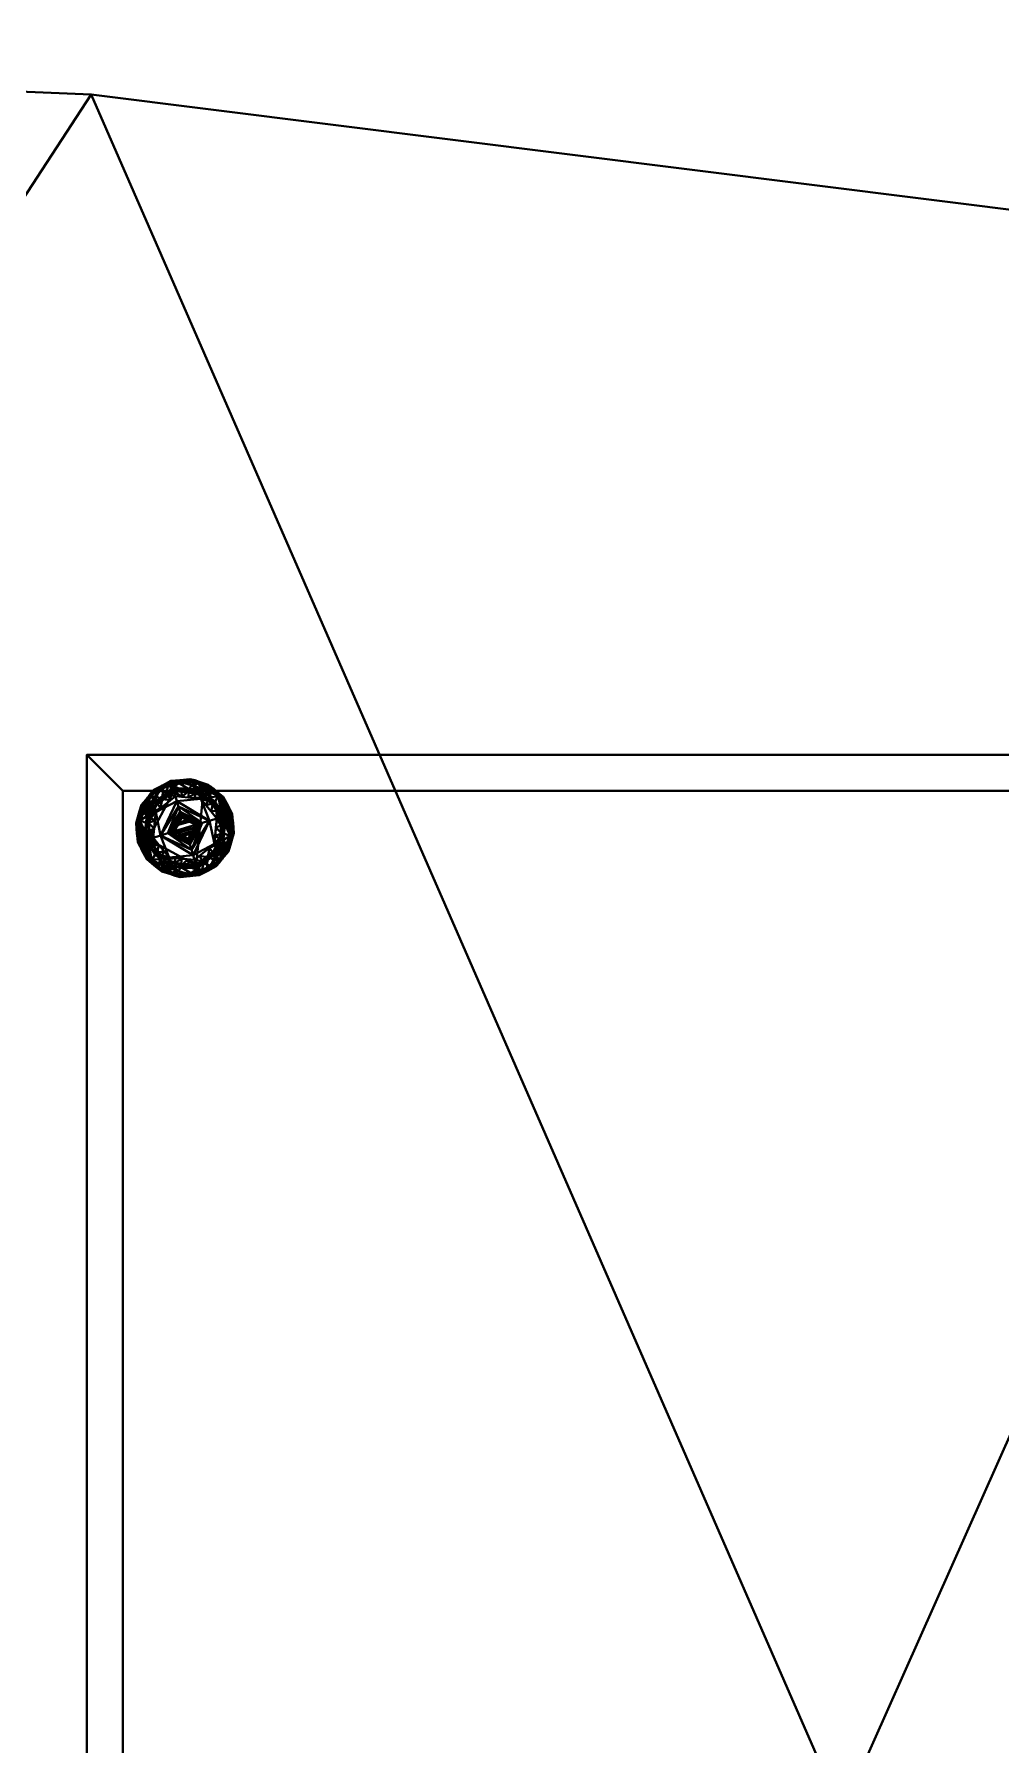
# Model space of a CAD drawing. Header units: millimetres. Extents: x -2000 to 2000, y -800 to 800.
# Drawn here: x 578 to 981, y 88 to 800 of the extents above; entities that cross this region are included whole.
import ezdxf

# ---------------------------------------------------------------- set-up
doc = ezdxf.new("R2010")
doc.units = ezdxf.units.MM
doc.layers.add('I-FURN-PNLS', color=7, linetype='Continuous', lineweight=40)

msp = doc.modelspace()

# ---------------------------------------------------------------- meshes
at = {"layer": 'I-FURN-PNLS', "color": 7, "true_color": 0xf7f7f7}
mesh = msp.add_polyface(dxfattribs=at)
corners = [(-1200, -700, 725), (-602.08, -774.96, 725), (0, -800, 725), (602.08, -774.96, 725), (1200, -700, 725), (1200, 700, 725), (602.08, 774.96, 725), (0, 800, 725), (-602.08, 774.96, 725), (-1200, 700, 725), (-644.49, 59.75, 725), (-644.49, -60.19, 725), (-914.54, -60.19, 725), (-914.54, 59.75, 725), (135.51, 59.75, 725), (135.51, -60.19, 725), (-134.54, -60.19, 725), (-134.54, 59.75, 725), (914.6, 59.61, 725), (914.6, -60.05, 725), (644.43, -60.05, 725), (644.43, 59.61, 725)]
mesh.append_faces([[corners[k] for k in face] for face in [(6, 18, 5)]], dxfattribs={"vtx0": -1, "vtx1": -1, "color": 7})
mesh.append_faces([[corners[k] for k in face] for face in [(20, 15, 3, 19), (10, 17, 8, 13)]], dxfattribs={"vtx0": -1, "vtx1": -1, "vtx2": -1, "color": 7})
mesh.append_faces([[corners[k] for k in face] for face in [(12, 0, 1, 11), (16, 1, 2), (0, 12, 13, 9), (15, 20, 21, 14), (14, 6, 7), (13, 8, 9)]], dxfattribs={"vtx0": -1, "vtx2": -1, "color": 7})
mesh.append_faces([[corners[k] for k in face] for face in [(16, 10, 11, 1)]], dxfattribs={"vtx0": -1, "vtx2": -1, "vtx3": -1, "color": 7})
mesh.append_faces([[corners[k] for k in face] for face in [(3, 4, 19), (16, 17, 10)]], dxfattribs={"vtx1": -1, "vtx2": -1, "color": 7})
mesh.append_faces([[corners[k] for k in face] for face in [(21, 18, 6, 14)]], dxfattribs={"vtx1": -1, "vtx2": -1, "vtx3": -1, "color": 7})
mesh.append_faces([[corners[k] for k in face] for face in [(18, 19, 4, 5), (2, 3, 15, 16), (7, 8, 17, 14)]], dxfattribs={"vtx1": -1, "vtx3": -1, "color": 7})
mesh = msp.add_polyface(dxfattribs=at)
corners = [(-1200, -700, 700), (-1200, 700, 700), (-602.08, 774.96, 700), (0, 800, 700), (602.08, 774.96, 700), (1200, 700, 700), (1200, -700, 700), (602.08, -774.96, 700), (0, -800, 700), (-602.08, -774.96, 700), (-644.49, 59.75, 700), (-914.54, 59.75, 700), (-914.54, -60.19, 700), (-644.49, -60.19, 700), (135.51, 59.75, 700), (-134.54, 59.75, 700), (-134.54, -60.19, 700), (135.51, -60.19, 700), (914.6, 59.61, 700), (644.43, 59.61, 700), (644.43, -60.05, 700), (914.6, -60.05, 700)]
mesh.append_faces([[corners[k] for k in face] for face in [(7, 21, 6), (10, 16, 13)]], dxfattribs={"vtx0": -1, "vtx1": -1, "color": 7})
mesh.append_faces([[corners[k] for k in face] for face in [(19, 14, 4, 18), (13, 16, 9, 12)]], dxfattribs={"vtx0": -1, "vtx1": -1, "vtx2": -1, "color": 7})
mesh.append_faces([[corners[k] for k in face] for face in [(18, 5, 6, 21), (11, 1, 2, 10), (15, 2, 3), (17, 7, 8), (12, 9, 0)]], dxfattribs={"vtx0": -1, "vtx2": -1, "color": 7})
mesh.append_faces([[corners[k] for k in face] for face in [(4, 5, 18)]], dxfattribs={"vtx1": -1, "vtx2": -1, "color": 7})
mesh.append_faces([[corners[k] for k in face] for face in [(15, 16, 10, 2), (20, 21, 7, 17)]], dxfattribs={"vtx1": -1, "vtx2": -1, "vtx3": -1, "color": 7})
mesh.append_faces([[corners[k] for k in face] for face in [(3, 4, 14, 15), (0, 1, 11, 12), (17, 14, 19, 20), (8, 9, 16, 17)]], dxfattribs={"vtx1": -1, "vtx3": -1, "color": 7})
mesh = msp.add_polyface(dxfattribs=at)
corners = [(-1200, 700, 725), (-602.08, 774.96, 725), (0, 800, 725), (602.08, 774.96, 725), (1200, 700, 725), (1200, 700, 700), (602.08, 774.96, 700), (0, 800, 700), (-602.08, 774.96, 700), (-1200, 700, 700)]
mesh.append_faces([[corners[k] for k in face] for face in [(1, 8, 9, 0)]], dxfattribs={"vtx0": -1, "color": 7})
mesh.append_faces([[corners[k] for k in face] for face in [(3, 6, 7, 2), (8, 1, 2, 7)]], dxfattribs={"vtx0": -1, "vtx2": -1, "color": 7})
mesh.append_faces([[corners[k] for k in face] for face in [(4, 5, 6, 3)]], dxfattribs={"vtx2": -1, "color": 7})
at = {"layer": 'I-FURN-PNLS', "color": 250, "true_color": 0x282828}
mesh = msp.add_polyface(dxfattribs=at)
corners = [(600.17, -500, 700), (1400.17, -500, 700), (1400.17, 500, 700), (600.17, 500, 700), (1385.17, 485, 700), (1385.17, -485, 700), (615.17, -485, 700), (615.17, 485, 700)]
mesh.append_faces([[corners[k] for k in face] for face in [(0, 6, 7, 3), (3, 7, 4, 2)]], dxfattribs={"vtx0": -1, "vtx2": -1, "color": 250})
mesh.append_faces([[corners[k] for k in face] for face in [(5, 6, 0, 1), (4, 5, 1, 2)]], dxfattribs={"vtx1": -1, "vtx3": -1, "color": 250})
mesh = msp.add_polyface(dxfattribs=at)
corners = [(600.17, -500, 13.84), (600.17, 500, 13.84), (1400.17, 500, 13.84), (1400.17, -500, 13.84), (1385.17, 485, 13.84), (615.17, 485, 13.84), (615.17, -485, 13.84), (1385.17, -485, 13.84)]
mesh.append_faces([[corners[k] for k in face] for face in [(3, 7, 4, 2), (2, 4, 5, 1)]], dxfattribs={"vtx0": -1, "vtx2": -1, "color": 250})
mesh.append_faces([[corners[k] for k in face] for face in [(6, 7, 3, 0), (5, 6, 0, 1)]], dxfattribs={"vtx1": -1, "vtx3": -1, "color": 250})
mesh = msp.add_polyface(dxfattribs=at)
corners = [(600.17, 500, 700), (1400.17, 500, 700), (1400.17, 500, 13.84), (600.17, 500, 13.84)]
mesh.append_faces([[corners[k] for k in face] for face in [(0, 1, 2, 3)]], dxfattribs={"color": 250})
mesh = msp.add_polyface(dxfattribs=at)
corners = [(600.17, -500, 700), (600.17, 500, 700), (600.17, 500, 13.84), (600.17, -500, 13.84)]
mesh.append_faces([[corners[k] for k in face] for face in [(3, 0, 1, 2)]], dxfattribs={"color": 250})
mesh = msp.add_polyface(dxfattribs=at)
corners = [(615.17, 485, 700), (615.17, -485, 700), (615.17, -485, 13.84), (615.17, 485, 13.84)]
mesh.append_faces([[corners[k] for k in face] for face in [(0, 1, 2, 3)]], dxfattribs={"color": 250})
mesh = msp.add_polyface(dxfattribs=at)
corners = [(1385.17, 485, 700), (615.17, 485, 700), (615.17, 485, 13.84), (1385.17, 485, 13.84)]
mesh.append_faces([[corners[k] for k in face] for face in [(3, 0, 1, 2)]], dxfattribs={"color": 250})
at = {"layer": 'I-FURN-PNLS', "color": 250, "true_color": 0x191919}
mesh = msp.add_polyface(dxfattribs=at)
corners = [(658, 474.59, 8.39), (659.12, 474.93, 7.75), (660, 475.19, 6.78), (660.56, 475.36, 5.59), (660.75, 475.42, 4.27), (657, 482.48, 4.27), (650.83, 487.57, 4.27), (643.18, 489.91, 4.27), (635.22, 489.15, 4.27), (628.16, 485.39, 4.27), (623.07, 479.22, 4.27), (620.73, 471.57, 4.27), (621.49, 463.61, 4.27), (621.69, 463.67, 5.59), (622.25, 463.84, 6.78), (623.13, 464.1, 7.75), (624.25, 464.44, 8.39), (625.6, 477.86, 8.39), (636.05, 486.39, 8.39), (649.47, 485.04, 8.39), (653.73, 479.82, 8.39), (624.92, 471.15, 8.39), (657.26, 481.04, 6.6), (621.31, 470.22, 6.6), (658.7, 479.28, 4.27), (621.07, 467.96, 4.27), (659.08, 478.73, 5.9), (621.06, 467.29, 5.9), (652.03, 485.83, 6.9), (623.03, 477.1, 6.9), (657.53, 478.67, 7.75), (655.08, 482.61, 7.45), (622.39, 468.1, 7.75), (622.26, 472.73, 7.45), (645.09, 488.7, 6.94), (627.23, 483.33, 6.94), (654.7, 484.28, 6.19), (621.66, 474.33, 6.19), (651.99, 486.65, 5.61), (647, 488.74, 4.27), (648.58, 488.1, 6.26), (653.91, 485.03, 4.27), (648.69, 486.97, 7.56), (622.61, 477.81, 5.61), (625.61, 482.31, 4.27), (624.65, 480.9, 6.26), (621.9, 475.4, 4.27), (624.98, 479.58, 7.55), (625.26, 474.5, 8.39), (645.17, 489.4, 5.59), (639.13, 489.49, 6.15), (632.68, 487.47, 6.58), (626.77, 483.87, 5.59), (631.69, 487.27, 4.27), (629.45, 485.81, 6.22), (642.76, 485.72, 8.39), (646.11, 485.38, 8.39), (630.82, 482.13, 8.39), (630.4, 485.24, 7.55), (628.21, 479.99, 8.39), (633.97, 486.95, 7.71), (638.7, 488.28, 7.65), (633.43, 484.26, 8.39), (655.87, 477.2, 8.39), (624.58, 467.79, 8.39), (651.6, 482.43, 8.39), (639.2, 489.53, 4.27), (639.4, 486.05, 8.39)]
mesh.append_faces([[corners[k] for k in face] for face in [(15, 27, 14), (3, 26, 2), (2, 26, 1), (1, 30, 0), (5, 26, 24), (17, 47, 48), (9, 54, 53), (41, 36, 5), (10, 45, 44), (44, 52, 9), (56, 34, 55)]], dxfattribs={"vtx0": -1, "vtx1": -1, "color": 250})
mesh.append_faces([[corners[k] for k in face] for face in [(22, 26, 5), (33, 23, 32), (22, 30, 1), (42, 28, 40), (3, 24, 26), (36, 38, 28), (25, 13, 27), (28, 31, 36), (22, 1, 26), (28, 38, 40), (31, 30, 22), (50, 34, 49), (11, 27, 23), (47, 45, 29), (42, 65, 28), (23, 33, 37), (43, 29, 45), (15, 23, 27), (22, 36, 31), (43, 46, 37), (32, 23, 15), (31, 63, 30), (35, 45, 47), (33, 29, 37), (33, 32, 64), (29, 48, 47), (7, 50, 49), (61, 50, 51), (51, 50, 8), (22, 5, 36), (36, 41, 38), (43, 37, 29), (11, 23, 37), (58, 51, 54), (34, 42, 40), (6, 40, 38), (34, 40, 49), (44, 45, 52), (52, 45, 35), (43, 45, 10), (33, 48, 29), (58, 60, 51), (39, 49, 40), (54, 9, 52), (61, 51, 60), (35, 58, 54), (34, 56, 42), (54, 52, 35), (53, 54, 51), (61, 34, 50), (35, 47, 59), (58, 62, 60), (58, 35, 59), (60, 18, 61), (34, 61, 55), (65, 31, 28)]], dxfattribs={"vtx0": -1, "vtx1": -1, "vtx2": -1, "color": 250})
mesh.append_faces([[corners[k] for k in face] for face in [(40, 6, 39), (27, 13, 14), (32, 15, 16), (32, 16, 64), (49, 39, 7), (43, 10, 46), (51, 8, 53), (47, 17, 59)]], dxfattribs={"vtx0": -1, "vtx2": -1, "color": 250})
mesh.append_faces([[corners[k] for k in face] for face in [(31, 65, 20, 63), (33, 64, 21, 48), (58, 59, 57, 62), (50, 7, 66, 8), (61, 18, 67, 55)]], dxfattribs={"vtx0": -1, "vtx3": -1, "color": 250})
mesh.append_faces([[corners[k] for k in face] for face in [(11, 25, 27), (41, 6, 38), (19, 65, 42), (46, 11, 37), (56, 19, 42), (62, 18, 60), (63, 0, 30)]], dxfattribs={"vtx1": -1, "vtx2": -1, "color": 250})
mesh.append_faces([[corners[k] for k in face] for face in [(3, 4, 24), (25, 12, 13)]], dxfattribs={"vtx2": -1, "color": 250})
mesh = msp.add_polyface(dxfattribs=at)
corners = [(660.75, 475.42, 4.27), (660.43, 475.32, 2.58), (659.52, 475.05, 1.16), (658.15, 474.64, 0.2), (656.54, 474.15, -0.13), (648.75, 483.7, -0.13), (636.49, 484.93, -0.13), (626.94, 477.14, -0.13), (625.71, 464.88, -0.13), (624.09, 464.39, 0.2), (622.73, 463.98, 1.16), (621.81, 463.71, 2.58), (621.49, 463.61, 4.27), (620.73, 471.57, 4.27), (623.07, 479.22, 4.27), (628.16, 485.39, 4.27), (635.22, 489.15, 4.27), (643.18, 489.91, 4.27), (650.83, 487.57, 4.27), (657, 482.48, 4.27), (654.94, 482.69, 1.04), (622.33, 472.88, 1.04), (658.7, 479.28, 4.27), (621.07, 467.96, 4.27), (657.73, 479.53, 1.35), (621.74, 468.71, 1.35), (639.54, 488.66, 1.16), (631.88, 486.36, 1.16), (646.57, 488.04, 1.26), (626.36, 481.96, 1.26), (656.73, 478.34, 0.27), (652.64, 478.92, -0.13), (623.24, 468.26, 0.27), (626.32, 471.01, -0.13), (650.98, 484.86, 0.42), (650.33, 487.15, 2.04), (653.91, 485.03, 4.27), (655.73, 483.43, 2.61), (647, 488.74, 4.27), (653.07, 485.8, 2.66), (624.44, 476.88, 0.42), (623.71, 479.14, 2.04), (621.9, 475.4, 4.27), (621.26, 473.06, 2.61), (625.61, 482.31, 4.27), (622.18, 476.51, 2.66), (642.62, 484.31, -0.13), (631.71, 481.03, -0.13), (639.2, 489.53, 4.27), (631.69, 487.27, 4.27), (635.39, 488.56, 2.03), (636.07, 487.08, 0.44), (647.95, 486.05, 0.25), (643.75, 487.42, 0.35), (642.98, 488.97, 1.53), (626.31, 479.54, 0.25), (629.05, 483, 0.35), (628.84, 484.71, 1.53)]
mesh.append_faces([[corners[k] for k in face] for face in [(4, 30, 3), (17, 54, 48), (22, 24, 19), (13, 25, 23), (48, 50, 16), (33, 40, 7), (19, 37, 36), (38, 28, 17), (14, 45, 42), (6, 51, 46), (49, 57, 15)]], dxfattribs={"vtx0": -1, "vtx1": -1, "color": 250})
mesh.append_faces([[corners[k] for k in face] for face in [(52, 34, 5), (30, 24, 3), (35, 34, 28), (41, 44, 29), (25, 21, 32), (24, 22, 1), (31, 20, 30), (45, 21, 43), (51, 47, 27), (52, 53, 28), (20, 24, 30), (57, 27, 56), (28, 38, 35), (21, 33, 32), (45, 43, 42), (23, 25, 11), (41, 29, 40), (57, 49, 27), (9, 25, 32), (51, 27, 50), (24, 20, 37), (7, 55, 56), (35, 20, 34), (28, 53, 54), (29, 55, 40), (20, 31, 34), (20, 39, 37), (36, 37, 39), (24, 37, 19), (39, 20, 35), (18, 39, 35), (33, 21, 40), (21, 41, 40), (43, 25, 13), (41, 45, 14), (25, 43, 21), (21, 45, 41), (5, 53, 52), (50, 48, 26), (51, 50, 26), (49, 50, 27), (46, 51, 26), (28, 34, 52), (46, 26, 53), (54, 53, 26), (48, 54, 26), (17, 28, 54), (55, 29, 56), (7, 40, 55), (57, 56, 29), (27, 47, 56), (29, 15, 57)]], dxfattribs={"vtx0": -1, "vtx1": -1, "vtx2": -1, "color": 250})
mesh.append_faces([[corners[k] for k in face] for face in [(24, 1, 2), (24, 2, 3), (25, 9, 10), (56, 47, 7), (32, 8, 9), (25, 10, 11), (30, 4, 31), (34, 31, 5), (43, 13, 42), (41, 14, 44), (50, 49, 16), (51, 6, 47), (53, 5, 46)]], dxfattribs={"vtx0": -1, "vtx2": -1, "color": 250})
mesh.append_faces([[corners[k] for k in face] for face in [(0, 1, 22)]], dxfattribs={"vtx1": -1, "color": 250})
mesh.append_faces([[corners[k] for k in face] for face in [(18, 36, 39), (33, 8, 32), (38, 18, 35), (44, 15, 29)]], dxfattribs={"vtx1": -1, "vtx2": -1, "color": 250})
mesh.append_faces([[corners[k] for k in face] for face in [(11, 12, 23)]], dxfattribs={"vtx2": -1, "color": 250})
mesh = msp.add_polyface(dxfattribs=at)
corners = [(637.13, 482.79, 10.25), (647.69, 481.73, 10.25), (654.4, 473.51, 10.25), (655.26, 473.77, 9.71), (656.15, 474.04, 9.22), (657.07, 474.31, 8.78), (658, 474.59, 8.39), (649.47, 485.04, 8.39), (636.05, 486.39, 8.39), (625.6, 477.86, 8.39), (624.25, 464.44, 8.39), (625.18, 464.72, 8.78), (626.09, 464.99, 9.22), (626.98, 465.26, 9.71), (627.85, 465.52, 10.25), (628.91, 476.08, 10.25), (651.99, 476.46, 10.25), (628.23, 469.31, 10.25), (654.93, 478.35, 8.39), (624.73, 469.26, 8.39), (654.98, 477.85, 9), (624.97, 468.82, 9), (652.2, 481.69, 8.39), (650.23, 482.3, 9.22), (642.41, 482.26, 10.25), (642.76, 485.72, 8.39), (625.17, 473.56, 8.39), (626.48, 475.15, 9.22), (633.02, 479.44, 10.25), (630.82, 482.13, 8.39), (639.62, 485.14, 9.22), (633.78, 483.33, 9.25), (629.49, 479.81, 9.3), (645.59, 484.11, 9.45), (654.18, 476.85, 9.6), (649.84, 479.09, 10.25), (652.65, 479.77, 9.36), (653.38, 480.66, 8.82), (650.66, 480.84, 9.69), (648.35, 482.5, 9.66), (626.18, 468.43, 9.6), (628.57, 472.7, 10.25), (625.85, 471.7, 9.36), (624.75, 472.05, 8.82), (626.93, 473.7, 9.69), (627.94, 476.36, 9.66), (627.68, 477.72, 9.2), (628.21, 479.99, 8.39), (628.18, 479.83, 8.83), (630.91, 482.27, 8.92), (633.43, 484.26, 8.39), (634.8, 484.89, 8.79), (637.97, 485.88, 8.78), (641.29, 486.14, 8.79), (646.11, 485.38, 8.39), (647.44, 484.68, 8.88), (642.8, 485.08, 9.25), (639.4, 486.05, 8.39), (636.6, 484.54, 9.22), (644.47, 485.74, 8.82), (631.66, 481.59, 9.41), (639.77, 482.53, 10.25), (635.08, 481.11, 10.25), (630.97, 477.76, 10.25), (645.05, 481.99, 10.25)]
mesh.append_faces([[corners[k] for k in face] for face in [(16, 36, 35), (12, 21, 11), (22, 37, 18), (35, 38, 1), (13, 40, 12), (63, 45, 15), (1, 39, 64)]], dxfattribs={"vtx0": -1, "vtx1": -1, "color": 250})
mesh.append_faces([[corners[k] for k in face] for face in [(40, 42, 21), (18, 20, 5), (27, 43, 42), (34, 20, 36), (20, 18, 37), (39, 38, 23), (52, 58, 30), (20, 37, 36), (44, 15, 45), (31, 0, 58), (21, 19, 11), (40, 21, 12), (23, 55, 39), (33, 64, 39), (49, 31, 51), (48, 32, 49), (32, 60, 49), (50, 49, 51), (32, 46, 45), (52, 30, 53), (36, 23, 38), (20, 34, 4), (16, 34, 36), (39, 1, 38), (22, 23, 37), (36, 37, 23), (38, 35, 36), (33, 39, 55), (21, 42, 43), (17, 42, 40), (27, 42, 44), (21, 43, 19), (26, 43, 27), (45, 27, 44), (44, 42, 41), (27, 45, 46), (63, 32, 45), (46, 9, 27), (60, 31, 49), (32, 48, 46), (46, 48, 9), (49, 29, 48), (8, 51, 52), (51, 31, 58), (52, 53, 57), (53, 30, 56), (55, 59, 33), (7, 55, 23), (59, 56, 33), (59, 53, 56), (33, 56, 24), (51, 58, 52), (30, 61, 56), (53, 59, 25), (59, 55, 54), (30, 58, 61), (31, 60, 62), (32, 63, 60)]], dxfattribs={"vtx0": -1, "vtx1": -1, "vtx2": -1, "color": 250})
mesh.append_faces([[corners[k] for k in face] for face in [(27, 9, 26), (34, 16, 2), (34, 2, 3), (58, 0, 61), (43, 26, 19), (42, 17, 41), (23, 22, 7), (59, 54, 25), (56, 61, 24), (44, 41, 15), (51, 8, 50), (55, 7, 54), (33, 24, 64)]], dxfattribs={"vtx0": -1, "vtx2": -1, "color": 250})
mesh.append_faces([[corners[k] for k in face] for face in [(6, 18, 5)]], dxfattribs={"vtx1": -1, "color": 250})
mesh.append_faces([[corners[k] for k in face] for face in [(4, 5, 20), (3, 4, 34), (14, 17, 40), (13, 14, 40), (47, 9, 48, 29), (28, 62, 60, 63), (50, 29, 49), (25, 57, 53), (57, 8, 52), (62, 0, 31)]], dxfattribs={"vtx1": -1, "vtx2": -1, "color": 250})
mesh.append_faces([[corners[k] for k in face] for face in [(19, 10, 11)]], dxfattribs={"vtx2": -1, "color": 250})
mesh = msp.add_polyface(dxfattribs=at)
corners = [(625.71, 464.88, -0.13), (626.94, 477.14, -0.13), (636.49, 484.93, -0.13), (648.75, 483.7, -0.13), (656.54, 474.15, -0.13), (655.31, 461.89, -0.13), (645.76, 454.1, -0.13), (633.5, 455.33, -0.13)]
mesh.append_faces([[corners[k] for k in face] for face in [(6, 3, 4, 5), (0, 6, 7)]], dxfattribs={"vtx0": -1, "color": 250})
mesh.append_faces([[corners[k] for k in face] for face in [(1, 2, 0)]], dxfattribs={"vtx1": -1, "color": 250})
mesh.append_faces([[corners[k] for k in face] for face in [(2, 3, 6, 0)]], dxfattribs={"vtx1": -1, "vtx2": -1, "vtx3": -1, "color": 250})
mesh = msp.add_polyface(dxfattribs=at)
corners = [(645.12, 456.24, 10.25), (644.5, 458.3, 11.47), (643.85, 460.46, 12.48), (643.17, 462.71, 13.27), (642.48, 465.01, 13.84), (641.44, 464.83, 13.84), (640.39, 464.87, 13.84), (639.38, 465.15, 13.84), (638.45, 465.65, 13.84), (637.66, 466.34, 13.84), (637.04, 467.19, 13.84), (636.62, 468.16, 13.84), (636.43, 469.2, 13.84), (636.48, 470.25, 13.84), (636.76, 471.26, 13.84), (637.26, 472.19, 13.84), (637.95, 472.98, 13.84), (638.8, 473.6, 13.84), (639.77, 474.02, 13.84), (639.08, 476.32, 13.27), (638.4, 478.57, 12.48), (637.75, 480.73, 11.47), (637.13, 482.79, 10.25), (628.91, 476.08, 10.25), (627.85, 465.52, 10.25), (634.56, 457.3, 10.25), (630.98, 466.46, 12), (633.92, 467.35, 13.15)]
mesh.append_faces([[corners[k] for k in face] for face in [(23, 21, 22), (1, 25, 0)]], dxfattribs={"vtx0": -1, "color": 250})
mesh.append_faces([[corners[k] for k in face] for face in [(21, 26, 20), (24, 26, 23), (20, 27, 19), (14, 27, 13), (2, 26, 1), (16, 19, 15), (12, 27, 11), (10, 27, 9), (9, 27, 8), (6, 3, 5), (8, 3, 7)]], dxfattribs={"vtx0": -1, "vtx1": -1, "color": 250})
mesh.append_faces([[corners[k] for k in face] for face in [(27, 20, 26), (26, 21, 23), (2, 27, 26), (19, 27, 14), (3, 8, 27), (25, 1, 26)]], dxfattribs={"vtx0": -1, "vtx1": -1, "vtx2": -1, "color": 250})
mesh.append_faces([[corners[k] for k in face] for face in [(27, 2, 3), (27, 10, 11)]], dxfattribs={"vtx0": -1, "vtx2": -1, "color": 250})
mesh.append_faces([[corners[k] for k in face] for face in [(4, 5, 3)]], dxfattribs={"vtx1": -1, "color": 250})
mesh.append_faces([[corners[k] for k in face] for face in [(12, 13, 27), (16, 17, 19), (14, 15, 19), (24, 25, 26), (6, 7, 3)]], dxfattribs={"vtx1": -1, "vtx2": -1, "color": 250})
mesh.append_faces([[corners[k] for k in face] for face in [(17, 18, 19)]], dxfattribs={"vtx2": -1, "color": 250})
mesh = msp.add_polyface(dxfattribs=at)
corners = [(642.48, 465.01, 13.84), (643.17, 462.71, 13.27), (643.85, 460.46, 12.48), (644.5, 458.3, 11.47), (645.12, 456.24, 10.25), (653.34, 462.95, 10.25), (654.4, 473.51, 10.25), (647.69, 481.73, 10.25), (637.13, 482.79, 10.25), (637.75, 480.73, 11.47), (638.4, 478.57, 12.48), (639.08, 476.32, 13.27), (639.77, 474.02, 13.84), (640.8, 474.2, 13.84), (641.86, 474.16, 13.84), (642.87, 473.88, 13.84), (643.8, 473.38, 13.84), (644.59, 472.69, 13.84), (645.21, 471.84, 13.84), (645.62, 470.87, 13.84), (645.81, 469.83, 13.84), (645.77, 468.78, 13.84), (645.49, 467.77, 13.84), (644.99, 466.84, 13.84), (644.3, 466.05, 13.84), (643.45, 465.43, 13.84), (651.27, 472.57, 12), (648.33, 471.68, 13.15)]
mesh.append_faces([[corners[k] for k in face] for face in [(5, 3, 4), (9, 7, 8)]], dxfattribs={"vtx0": -1, "color": 250})
mesh.append_faces([[corners[k] for k in face] for face in [(20, 27, 19), (3, 26, 2), (6, 26, 5), (22, 27, 21), (24, 1, 23), (18, 27, 17), (17, 27, 16), (2, 27, 1), (14, 11, 13), (16, 11, 15), (7, 26, 6)]], dxfattribs={"vtx0": -1, "vtx1": -1, "color": 250})
mesh.append_faces([[corners[k] for k in face] for face in [(26, 27, 2), (22, 1, 27), (26, 7, 9), (11, 16, 27), (10, 27, 26), (3, 5, 26)]], dxfattribs={"vtx0": -1, "vtx1": -1, "vtx2": -1, "color": 250})
mesh.append_faces([[corners[k] for k in face] for face in [(27, 18, 19), (27, 10, 11)]], dxfattribs={"vtx0": -1, "vtx2": -1, "color": 250})
mesh.append_faces([[corners[k] for k in face] for face in [(12, 13, 11)]], dxfattribs={"vtx1": -1, "color": 250})
mesh.append_faces([[corners[k] for k in face] for face in [(20, 21, 27), (24, 25, 1), (22, 23, 1), (9, 10, 26), (14, 15, 11)]], dxfattribs={"vtx1": -1, "vtx2": -1, "color": 250})
mesh.append_faces([[corners[k] for k in face] for face in [(25, 0, 1)]], dxfattribs={"vtx2": -1, "color": 250})
mesh = msp.add_polyface(dxfattribs=at)
corners = [(625.71, 464.88, -0.13), (633.5, 455.33, -0.13), (645.76, 454.1, -0.13), (655.31, 461.89, -0.13), (656.54, 474.15, -0.13), (658.15, 474.64, 0.2), (659.52, 475.05, 1.16), (660.43, 475.32, 2.58), (660.75, 475.42, 4.27), (661.52, 467.46, 4.27), (659.18, 459.81, 4.27), (654.09, 453.64, 4.27), (647.03, 449.88, 4.27), (639.07, 449.12, 4.27), (631.42, 451.46, 4.27), (625.25, 456.55, 4.27), (621.49, 463.61, 4.27), (621.81, 463.71, 2.58), (622.73, 463.98, 1.16), (624.09, 464.39, 0.2), (627.3, 456.34, 1.04), (659.92, 466.15, 1.04), (623.54, 459.75, 4.27), (661.17, 471.07, 4.27), (624.51, 459.5, 1.35), (660.51, 470.32, 1.35), (642.71, 450.37, 1.16), (650.36, 452.67, 1.16), (635.68, 450.99, 1.26), (655.89, 457.07, 1.26), (625.51, 460.69, 0.27), (629.6, 460.11, -0.13), (659.01, 470.77, 0.27), (655.92, 468.02, -0.13), (631.27, 454.17, 0.42), (631.92, 451.88, 2.04), (628.33, 454, 4.27), (626.52, 455.6, 2.61), (635.24, 450.29, 4.27), (629.18, 453.23, 2.66), (657.81, 462.16, 0.42), (658.53, 459.89, 2.04), (660.35, 463.63, 4.27), (660.98, 465.97, 2.61), (656.64, 456.72, 4.27), (660.07, 462.52, 2.66), (639.63, 454.72, -0.13), (650.53, 458, -0.13), (643.05, 449.5, 4.27), (650.56, 451.76, 4.27), (646.85, 450.47, 2.03), (646.17, 451.95, 0.44), (634.3, 452.98, 0.25), (638.5, 451.61, 0.35), (639.26, 450.06, 1.53), (655.94, 459.49, 0.25), (653.2, 456.03, 0.35), (653.41, 454.32, 1.53)]
mesh.append_faces([[corners[k] for k in face] for face in [(22, 24, 15), (0, 30, 19), (3, 56, 47), (33, 40, 3), (15, 37, 36), (38, 28, 13), (10, 45, 42), (2, 51, 46), (48, 50, 12), (49, 57, 11)]], dxfattribs={"vtx0": -1, "vtx1": -1, "color": 250})
mesh.append_faces([[corners[k] for k in face] for face in [(41, 44, 29), (25, 21, 32), (45, 43, 42), (19, 30, 24), (35, 34, 28), (50, 51, 27), (24, 22, 17), (20, 24, 30), (41, 29, 40), (24, 20, 37), (51, 47, 27), (28, 34, 52), (21, 33, 32), (25, 7, 23), (55, 56, 3), (27, 49, 50), (28, 38, 35), (31, 20, 30), (57, 27, 56), (57, 49, 27), (32, 5, 25), (45, 21, 43), (52, 53, 28), (35, 20, 34), (54, 28, 53), (55, 3, 40), (20, 31, 34), (20, 39, 37), (36, 37, 39), (24, 37, 15), (39, 20, 35), (14, 39, 35), (33, 21, 40), (21, 41, 40), (43, 25, 9), (41, 45, 10), (25, 43, 21), (21, 45, 41), (1, 53, 52), (50, 48, 26), (51, 50, 26), (46, 51, 26), (34, 1, 52), (46, 26, 53), (54, 53, 26), (48, 54, 26), (13, 28, 54), (40, 29, 55), (55, 29, 56), (57, 56, 29), (27, 47, 56), (29, 11, 57)]], dxfattribs={"vtx0": -1, "vtx1": -1, "vtx2": -1, "color": 250})
mesh.append_faces([[corners[k] for k in face] for face in [(24, 17, 18), (25, 6, 7), (54, 48, 13), (24, 18, 19), (25, 23, 9), (30, 0, 31), (34, 31, 1), (43, 9, 42), (41, 10, 44), (50, 49, 12), (51, 2, 47), (53, 1, 46)]], dxfattribs={"vtx0": -1, "vtx2": -1, "color": 250})
mesh.append_faces([[corners[k] for k in face] for face in [(5, 6, 25), (4, 5, 32), (14, 36, 39), (33, 4, 32), (38, 14, 35), (44, 11, 29)]], dxfattribs={"vtx1": -1, "vtx2": -1, "color": 250})
mesh.append_faces([[corners[k] for k in face] for face in [(7, 8, 23), (22, 16, 17)]], dxfattribs={"vtx2": -1, "color": 250})
mesh = msp.add_polyface(dxfattribs=at)
corners = [(621.49, 463.61, 4.27), (625.25, 456.55, 4.27), (631.42, 451.46, 4.27), (639.07, 449.12, 4.27), (647.03, 449.88, 4.27), (654.09, 453.64, 4.27), (659.18, 459.81, 4.27), (661.52, 467.46, 4.27), (660.75, 475.42, 4.27), (660.56, 475.36, 5.59), (660, 475.19, 6.78), (659.12, 474.93, 7.75), (658, 474.59, 8.39), (656.65, 461.17, 8.39), (646.2, 452.64, 8.39), (632.78, 453.99, 8.39), (624.25, 464.44, 8.39), (623.13, 464.1, 7.75), (622.25, 463.84, 6.78), (621.69, 463.67, 5.59), (628.51, 459.21, 8.39), (657.32, 467.88, 8.39), (624.99, 457.99, 6.6), (660.94, 468.81, 6.6), (623.54, 459.75, 4.27), (661.17, 471.07, 4.27), (623.17, 460.3, 5.9), (661.19, 471.74, 5.9), (630.22, 453.2, 6.9), (659.22, 461.93, 6.9), (624.71, 460.36, 7.75), (627.17, 456.42, 7.45), (659.86, 470.93, 7.75), (659.99, 466.3, 7.45), (637.16, 450.33, 6.94), (655.02, 455.7, 6.94), (627.55, 454.75, 6.19), (660.59, 464.7, 6.19), (630.26, 452.38, 5.61), (635.24, 450.29, 4.27), (633.67, 450.93, 6.26), (628.33, 454, 4.27), (633.56, 452.06, 7.56), (659.64, 461.22, 5.61), (656.64, 456.72, 4.27), (657.59, 458.13, 6.26), (660.35, 463.63, 4.27), (657.27, 459.45, 7.55), (656.99, 464.53, 8.39), (637.08, 449.63, 5.59), (643.12, 449.54, 6.15), (649.57, 451.56, 6.58), (655.47, 455.16, 5.59), (650.56, 451.76, 4.27), (652.8, 453.22, 6.22), (639.49, 453.31, 8.39), (636.14, 453.65, 8.39), (651.42, 456.9, 8.39), (651.85, 453.79, 7.55), (654.04, 459.04, 8.39), (648.28, 452.08, 7.71), (643.54, 450.75, 7.65), (648.81, 454.77, 8.39), (626.38, 461.83, 8.39), (657.66, 471.24, 8.39), (630.65, 456.6, 8.39), (643.05, 449.5, 4.27), (642.85, 452.98, 8.39)]
mesh.append_faces([[corners[k] for k in face] for face in [(17, 30, 16), (11, 27, 10), (1, 26, 24), (19, 26, 18), (5, 54, 53), (41, 36, 1), (6, 45, 44), (44, 52, 5), (56, 34, 55)]], dxfattribs={"vtx0": -1, "vtx1": -1, "color": 250})
mesh.append_faces([[corners[k] for k in face] for face in [(7, 27, 23), (22, 26, 1), (19, 24, 26), (31, 30, 22), (28, 31, 36), (28, 40, 42), (28, 38, 40), (50, 34, 49), (25, 9, 27), (29, 45, 43), (37, 23, 33), (22, 30, 17), (33, 23, 32), (29, 47, 45), (36, 38, 28), (22, 17, 26), (27, 11, 23), (11, 32, 23), (31, 63, 30), (22, 36, 31), (43, 46, 37), (42, 65, 28), (35, 45, 47), (33, 29, 37), (33, 32, 64), (29, 48, 47), (3, 50, 49), (61, 50, 51), (51, 50, 4), (22, 1, 36), (36, 41, 38), (43, 37, 29), (7, 23, 37), (58, 51, 54), (34, 42, 40), (2, 40, 38), (34, 40, 49), (44, 45, 52), (52, 45, 35), (43, 45, 6), (33, 48, 29), (58, 60, 51), (39, 49, 40), (54, 5, 52), (61, 51, 60), (35, 58, 54), (34, 56, 42), (54, 52, 35), (53, 54, 51), (61, 34, 50), (35, 47, 59), (58, 62, 60), (58, 35, 59), (60, 14, 61), (34, 61, 55), (65, 31, 28)]], dxfattribs={"vtx0": -1, "vtx1": -1, "vtx2": -1, "color": 250})
mesh.append_faces([[corners[k] for k in face] for face in [(32, 11, 12), (27, 9, 10), (47, 48, 13), (27, 7, 25), (32, 12, 64), (49, 39, 3), (43, 6, 46), (51, 4, 53), (47, 13, 59)]], dxfattribs={"vtx0": -1, "vtx2": -1, "color": 250})
mesh.append_faces([[corners[k] for k in face] for face in [(31, 65, 20, 63), (33, 64, 21, 48), (58, 59, 57, 62), (50, 3, 66, 4), (61, 14, 67, 55)]], dxfattribs={"vtx0": -1, "vtx3": -1, "color": 250})
mesh.append_faces([[corners[k] for k in face] for face in [(2, 39, 40), (17, 18, 26), (41, 2, 38), (15, 65, 42), (46, 7, 37), (56, 15, 42), (62, 14, 60), (63, 16, 30)]], dxfattribs={"vtx1": -1, "vtx2": -1, "color": 250})
mesh.append_faces([[corners[k] for k in face] for face in [(19, 0, 24), (25, 8, 9)]], dxfattribs={"vtx2": -1, "color": 250})
mesh = msp.add_polyface(dxfattribs=at)
corners = [(658, 474.59, 8.39), (657.07, 474.31, 8.78), (656.15, 474.04, 9.22), (655.26, 473.77, 9.71), (654.4, 473.51, 10.25), (653.34, 462.95, 10.25), (645.12, 456.24, 10.25), (634.56, 457.3, 10.25), (627.85, 465.52, 10.25), (626.98, 465.26, 9.71), (626.09, 464.99, 9.22), (625.18, 464.72, 8.78), (624.25, 464.44, 8.39), (632.78, 453.99, 8.39), (646.2, 452.64, 8.39), (656.65, 461.17, 8.39), (630.26, 462.57, 10.25), (654.02, 469.72, 10.25), (627.31, 460.68, 8.39), (657.51, 469.77, 8.39), (627.27, 461.18, 9), (657.28, 470.21, 9), (630.05, 457.34, 8.39), (632.02, 456.73, 9.22), (639.84, 456.77, 10.25), (639.49, 453.31, 8.39), (657.08, 465.47, 8.39), (655.77, 463.88, 9.22), (649.23, 459.59, 10.25), (651.42, 456.9, 8.39), (642.63, 453.89, 9.22), (648.47, 455.7, 9.25), (652.76, 459.22, 9.3), (636.66, 454.92, 9.45), (628.07, 462.18, 9.6), (632.41, 459.94, 10.25), (629.59, 459.27, 9.36), (628.87, 458.37, 8.82), (631.59, 458.19, 9.69), (633.9, 456.53, 9.66), (656.06, 470.6, 9.6), (653.68, 466.33, 10.25), (656.4, 467.33, 9.36), (657.49, 466.98, 8.82), (655.32, 465.33, 9.69), (654.31, 462.67, 9.66), (654.57, 461.31, 9.2), (654.04, 459.04, 8.39), (654.07, 459.2, 8.83), (651.34, 456.76, 8.92), (648.81, 454.77, 8.39), (647.45, 454.14, 8.79), (644.27, 453.15, 8.78), (640.96, 452.89, 8.79), (636.14, 453.65, 8.39), (634.8, 454.35, 8.88), (639.45, 453.95, 9.25), (642.85, 452.98, 8.39), (645.65, 454.49, 9.22), (637.78, 453.29, 8.82), (650.58, 457.44, 9.41), (642.48, 456.5, 10.25), (647.17, 457.92, 10.25), (651.28, 461.27, 10.25), (637.2, 457.04, 10.25)]
mesh.append_faces([[corners[k] for k in face] for face in [(16, 36, 35), (2, 21, 1), (22, 37, 18), (35, 38, 7), (3, 40, 2), (63, 45, 5), (7, 39, 64)]], dxfattribs={"vtx0": -1, "vtx1": -1, "color": 250})
mesh.append_faces([[corners[k] for k in face] for face in [(40, 42, 21), (52, 58, 30), (20, 37, 36), (37, 20, 18), (27, 43, 42), (23, 39, 38), (40, 21, 2), (31, 6, 58), (21, 19, 1), (18, 20, 11), (49, 31, 51), (33, 64, 39), (23, 55, 39), (44, 5, 45), (34, 20, 36), (48, 32, 49), (32, 60, 49), (50, 49, 51), (32, 46, 45), (52, 30, 53), (36, 23, 38), (20, 34, 10), (16, 34, 36), (39, 7, 38), (22, 23, 37), (36, 37, 23), (38, 35, 36), (33, 39, 55), (21, 42, 43), (17, 42, 40), (27, 42, 44), (21, 43, 19), (26, 43, 27), (45, 27, 44), (44, 42, 41), (27, 45, 46), (63, 32, 45), (46, 15, 27), (60, 31, 49), (32, 48, 46), (46, 48, 15), (49, 29, 48), (14, 51, 52), (51, 31, 58), (52, 53, 57), (53, 30, 56), (55, 59, 33), (13, 55, 23), (59, 56, 33), (59, 53, 56), (33, 56, 24), (51, 58, 52), (30, 61, 56), (53, 59, 25), (59, 55, 54), (30, 58, 61), (31, 60, 62), (32, 63, 60)]], dxfattribs={"vtx0": -1, "vtx1": -1, "vtx2": -1, "color": 250})
mesh.append_faces([[corners[k] for k in face] for face in [(34, 16, 8), (27, 15, 26), (40, 3, 4), (43, 26, 19), (23, 22, 13), (34, 8, 9), (58, 6, 61), (42, 17, 41), (59, 54, 25), (56, 61, 24), (44, 41, 5), (51, 14, 50), (55, 13, 54), (33, 24, 64)]], dxfattribs={"vtx0": -1, "vtx2": -1, "color": 250})
mesh.append_faces([[corners[k] for k in face] for face in [(12, 18, 11)]], dxfattribs={"vtx1": -1, "color": 250})
mesh.append_faces([[corners[k] for k in face] for face in [(4, 17, 40), (10, 11, 20), (9, 10, 34), (47, 15, 48, 29), (28, 62, 60, 63), (50, 29, 49), (25, 57, 53), (57, 14, 52), (62, 6, 31)]], dxfattribs={"vtx1": -1, "vtx2": -1, "color": 250})
mesh.append_faces([[corners[k] for k in face] for face in [(19, 0, 1)]], dxfattribs={"vtx2": -1, "color": 250})
mesh = msp.add_polyface(dxfattribs=at)
corners = [(636.62, 468.16, 13.85), (639.77, 474.02, 13.85), (645.62, 470.87, 13.85), (645.21, 471.84, 13.85), (644.59, 472.69, 13.85), (643.8, 473.38, 13.84), (642.87, 473.88, 13.84), (641.86, 474.16, 13.84), (640.8, 474.2, 13.84), (639.77, 474.02, 13.84), (638.8, 473.6, 13.84), (637.95, 472.98, 13.84), (637.26, 472.19, 13.84), (636.76, 471.26, 13.84), (636.48, 470.25, 13.85), (636.43, 469.2, 13.85)]
mesh.append_faces([[corners[k] for k in face] for face in [(3, 1, 2)]], dxfattribs={"vtx0": -1, "color": 250})
mesh.append_faces([[corners[k] for k in face] for face in [(10, 13, 9), (9, 5, 8)]], dxfattribs={"vtx0": -1, "vtx1": -1, "color": 250})
mesh.append_faces([[corners[k] for k in face] for face in [(4, 14, 1), (5, 9, 13)]], dxfattribs={"vtx0": -1, "vtx1": -1, "vtx2": -1, "color": 250})
mesh.append_faces([[corners[k] for k in face] for face in [(1, 14, 15)]], dxfattribs={"vtx0": -1, "vtx2": -1, "color": 250})
mesh.append_faces([[corners[k] for k in face] for face in [(12, 13, 11), (6, 7, 5)]], dxfattribs={"vtx1": -1, "color": 250})
mesh.append_faces([[corners[k] for k in face] for face in [(10, 11, 13), (3, 4, 1), (7, 8, 5)]], dxfattribs={"vtx1": -1, "vtx2": -1, "color": 250})
mesh.append_faces([[corners[k] for k in face] for face in [(13, 14, 4, 5)]], dxfattribs={"vtx1": -1, "vtx3": -1, "color": 250})
mesh.append_faces([[corners[k] for k in face] for face in [(15, 0, 1)]], dxfattribs={"vtx2": -1, "color": 250})
mesh = msp.add_polyface(dxfattribs=at)
corners = [(645.62, 470.87, 13.87), (642.48, 465.01, 13.87), (636.62, 468.16, 13.85), (637.04, 467.19, 13.85), (637.66, 466.34, 13.85), (638.45, 465.65, 13.84), (639.38, 465.15, 13.84), (640.39, 464.87, 13.84), (641.44, 464.83, 13.84), (642.48, 465.01, 13.84), (643.45, 465.43, 13.84), (644.3, 466.05, 13.84), (644.99, 466.84, 13.84), (645.49, 467.77, 13.84), (645.77, 468.78, 13.85), (645.81, 469.83, 13.85)]
mesh.append_faces([[corners[k] for k in face] for face in [(3, 15, 2), (9, 5, 8)]], dxfattribs={"vtx0": -1, "vtx1": -1, "color": 250})
mesh.append_faces([[corners[k] for k in face] for face in [(5, 9, 13)]], dxfattribs={"vtx0": -1, "vtx1": -1, "vtx2": -1, "color": 250})
mesh.append_faces([[corners[k] for k in face] for face in [(5, 13, 14, 4), (4, 14, 15, 3)]], dxfattribs={"vtx0": -1, "vtx2": -1, "color": 250})
mesh.append_faces([[corners[k] for k in face] for face in [(12, 13, 11)]], dxfattribs={"vtx1": -1, "color": 250})
mesh.append_faces([[corners[k] for k in face] for face in [(10, 11, 13), (9, 10, 13), (7, 8, 5), (1, 2, 15)]], dxfattribs={"vtx1": -1, "vtx2": -1, "color": 250})
mesh.append_faces([[corners[k] for k in face] for face in [(15, 0, 1), (5, 6, 7)]], dxfattribs={"vtx2": -1, "color": 250})
mesh = msp.add_polyface(dxfattribs=at)
corners = [(636.72, 468.19, 13.87), (636.72, 468.19, 19.12), (636.72, 468.19, 24.37), (636.72, 468.19, 29.62), (636.72, 468.19, 34.87), (639.8, 473.92, 34.87), (645.53, 470.84, 34.87), (645.53, 470.84, 29.62), (645.53, 470.84, 24.37), (645.53, 470.84, 19.12), (645.53, 470.84, 13.85), (639.8, 473.92, 13.85)]
mesh.append_faces([[corners[k] for k in face] for face in [(8, 2, 5), (8, 11, 2)]], dxfattribs={"vtx0": -1, "vtx1": -1, "vtx2": -1, "color": 250})
mesh.append_faces([[corners[k] for k in face] for face in [(1, 2, 11, 0), (7, 8, 5, 6)]], dxfattribs={"vtx1": -1, "color": 250})
mesh.append_faces([[corners[k] for k in face] for face in [(3, 4, 5, 2), (9, 10, 11, 8)]], dxfattribs={"vtx2": -1, "color": 250})
mesh = msp.add_polyface(dxfattribs=at)
corners = [(636.72, 468.19, 34.87), (642.45, 465.11, 34.87), (645.53, 470.84, 34.87), (639.8, 473.92, 34.87)]
mesh.append_faces([[corners[k] for k in face] for face in [(2, 3, 0, 1)]], dxfattribs={"color": 250})
mesh = msp.add_polyface(dxfattribs=at)
corners = [(645.53, 470.84, 34.87), (642.45, 465.11, 34.87), (636.72, 468.19, 34.87), (636.72, 468.19, 29.62), (636.72, 468.19, 24.37), (636.72, 468.19, 19.12), (636.72, 468.19, 13.87), (642.45, 465.11, 13.87), (645.53, 470.84, 13.87), (645.53, 470.84, 19.12), (645.53, 470.84, 24.37), (645.53, 470.84, 29.62)]
mesh.append_faces([[corners[k] for k in face] for face in [(7, 1, 4)]], dxfattribs={"vtx0": -1, "vtx1": -1, "vtx2": -1, "color": 250})
mesh.append_faces([[corners[k] for k in face] for face in [(10, 11, 1, 7)]], dxfattribs={"vtx1": -1, "vtx2": -1, "vtx3": -1, "color": 250})
mesh.append_faces([[corners[k] for k in face] for face in [(11, 0, 1), (5, 6, 7, 4)]], dxfattribs={"vtx2": -1, "color": 250})
mesh.append_faces([[corners[k] for k in face] for face in [(7, 8, 9, 10), (1, 2, 3, 4)]], dxfattribs={"vtx3": -1, "color": 250})

doc.saveas('drawing.dxf')
